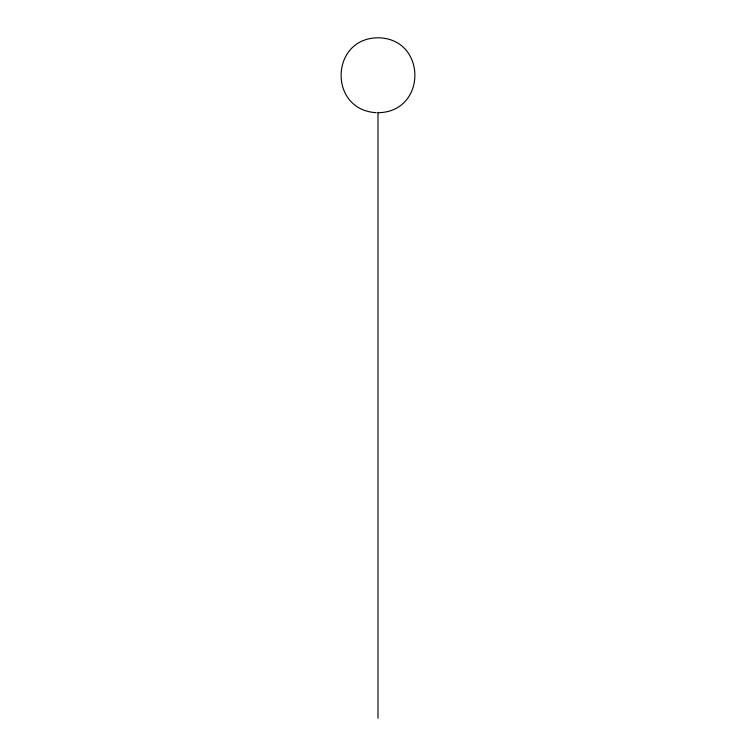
<?xml version="1.0" encoding="UTF-8"?>
<svg xmlns="http://www.w3.org/2000/svg" width="756" height="756" viewBox="0 0 756 756"><rect width="100%" height="100%" fill="white"/><g stroke="black" fill="none" stroke-linecap="round" stroke-linejoin="round"><path stroke-width="1.13" d="M378 112.71C427.149 112.2 427.149 38.301 378 37.8C329.994 38.131 328.284 109.979 376.167 112.663M378 112.313L378 718.2"/></g></svg>
